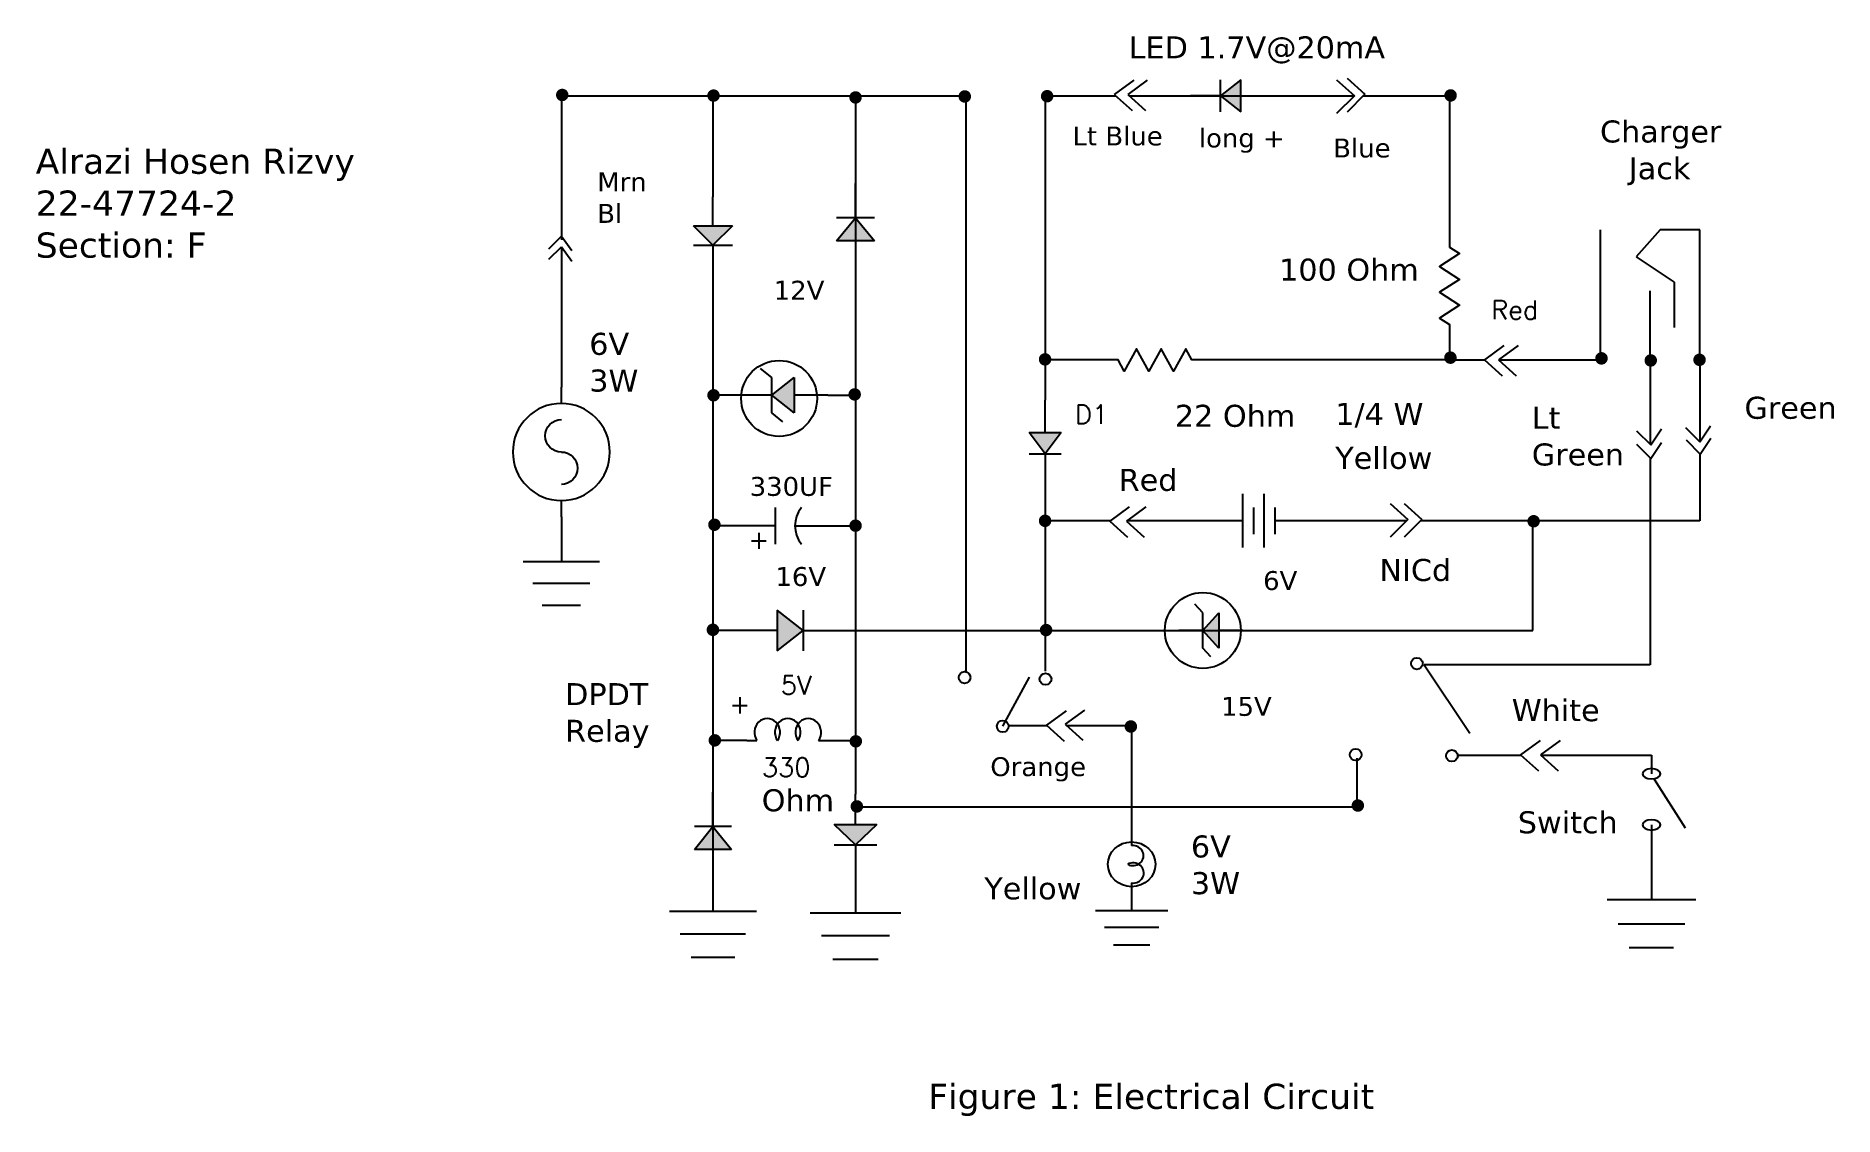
# Model space of a CAD drawing. Header units: millimetres. Extents: x 23 to 2879, y -61 to 1655.
import ezdxf

# ---------------------------------------------------------------- set-up
doc = ezdxf.new("R2010")
doc.units = ezdxf.units.MM
doc.styles.get("Standard").update_dxf_attribs({"font": 'txt.shx', "height": 30})

# ---------------------------------------------------------------- blocks, each defined once
blk = doc.blocks.new('Generator - AC')
at = {"color": 7}
for p, q in [((0, 0), (0.05, 0)), ((0.35, 0), (0.4, 0))]:
    blk.add_line(p, q, dxfattribs=at)
blk.add_circle((0.2, 0), 0.15, dxfattribs=at)
for centre, start, end in [((0.15, 0), 0, 180), ((0.25, 0), 180, 0)]:
    blk.add_arc(centre, 0.05, start, end, dxfattribs=at)
blk = doc.blocks.new('Ground')
at = {"color": 7}
for p, q in [((-0.1, 0), (0.1, 0)), ((0.075, -0.05), (-0.075, -0.05)), ((-0.05, -0.1), (0.05, -0.1))]:
    blk.add_line(p, q, dxfattribs=at)
blk = doc.blocks.new('Diode')
at = {"color": 7}
for p, q in [((0.15, 0.125), (0.25, 0)), ((0.15, -0.125), (0.15, 0.125)), ((0.25, -0.125), (0.25, 0.125)), ((0.15, 0), (0, 0)), ((0.25, 0), (0.15, -0.125)), ((0.25, 0), (0.4, 0))]:
    blk.add_line(p, q, dxfattribs=at)
blk.add_solid([(0.15, -0.125), (0.25, 0), (0.15, 0.125)], dxfattribs=at)
blk = doc.blocks.new('Diode - Zener')
at = {"color": 7}
for p, q in [((0.15, 0.100001), (0.25, 0)), ((0.15, 0), (0.15, 0.100001)), ((0.2, 0.150001), (0.25, 0.100001)), ((0.25, 0.100001), (0.25, -0.099999)), ((0, 0), (0.15, 0)), ((0.25, 0), (0.15, -0.099999)), ((0.15, -0.099999), (0.15, 0)), ((0.25, 0), (0.4, 0)), ((0.25, -0.099999), (0.3, -0.149999))]:
    blk.add_line(p, q, dxfattribs=at)
blk.add_solid([(0.15, -0.099999), (0.25, 0), (0.15, 0.100001)], dxfattribs=at)
blk = doc.blocks.new('Capacitor')
at = {"color": 7}
for p, q in [((0.15, -0.1), (0.15, 0.1)), ((0.15, 0), (0, 0)), ((0.225, 0), (0.4, 0))]:
    blk.add_line(p, q, dxfattribs=at)
blk.add_arc((0.4375, 0), 0.2125, 151.9275, 208.0725, dxfattribs=at)
blk = doc.blocks.new('Inductor')
at = {"color": 7}
for p, q in [((0, 0), (0.05, 0)), ((0.35, 0), (0.4, 0))]:
    blk.add_line(p, q, dxfattribs=at)
for centre in [(0.1, 0.0375), (0.2, 0.0375), (0.3, 0.0375)]:
    blk.add_arc(centre, 0.0625, 323.1301, 216.8699, dxfattribs=at)
blk = doc.blocks.new('Resistor')
at = {"color": 7}
blk.add_lwpolyline([(0, 0), (0.05, 0), (0.075, 0.025), (0.125, -0.025), (0.175, 0.025), (0.225, -0.025), (0.275, 0.025), (0.325, -0.025), (0.35, 0), (0.4, 0)], dxfattribs=at)
blk = doc.blocks.new('Battery')
at = {"color": 7}
for p, q in [((0.175, -0.1), (0.175, 0.1)), ((0.275, -0.1), (0.275, 0.1)), ((0, 0), (0.125, 0)), ((0.125, 0.05), (0.125, -0.05)), ((0.225, 0.05), (0.225, -0.05)), ((0.275, 0), (0.4, 0))]:
    blk.add_line(p, q, dxfattribs=at)
blk = doc.blocks.new('Switch - SPST Open')
at = {"color": 7}
blk.add_line((0.027156, -0.00762), (0.264557, -0.092586), dxfattribs=at)
for centre in [(0, 0), (0.25, 0)]:
    blk.add_circle(centre, 0.025, dxfattribs=at)
blk = doc.blocks.new('Lamp - Incandescent')
at = {"color": 7}
for p, q in [((0, 0), (0.075, 0)), ((0.325, 0), (0.4, 0))]:
    blk.add_line(p, q, dxfattribs=at)
blk.add_circle((0.2, 0), 0.15, dxfattribs=at)
for centre, radius, start, end in [((0.141667, 0.008333), 0.067185, 330.2551, 187.125), ((0.258088, 0.009558), 0.067591, 351.8699, 210.75)]:
    blk.add_arc(centre, radius, start, end, dxfattribs=at)

msp = doc.modelspace()

# ---------------------------------------------------------------- linework, layer by layer
at = {"color": 0}
for p, q in [((1767.2, 1584.9), (1736.1, 1562.3)), ((1788.5, 1584.9), (1757.4, 1562.3)), ((2089.1, 1585.8), (2117.4, 1560.4)), ((2105.7, 1588.2), (2134, 1562.8)), ((857.8, 1560.2), (1500.3, 1560.2)), ((857.8, 1560.2), (857.8, 1331.4)), ((1098.6, 1560.2), (1098.6, 1399.8)), ((1324.9, 1560.2), (1324.9, 1275)), ((1500.3, 1560.2), (1500.3, 710.5)), ((1626.5, 1560.2), (1626.5, 1076.3)), ((1626.5, 1560.2), (1734, 1560.2)), ((1734, 1560.2), (1738.5, 1560.2)), ((1736.1, 1562.3), (1764.4, 1536.9)), ((1757.4, 1562.3), (1785.7, 1536.9)), ((1759.8, 1560.2), (1984.9, 1560.2)), ((1984.9, 1560.2), (2117.6, 1560.2)), ((2117.4, 1560.4), (2089.1, 1532.2)), ((2134, 1562.8), (2105.7, 1534.5)), ((2131.4, 1560.2), (2268.4, 1560.2)), ((2268.4, 1560.2), (2268.4, 1340.5)), ((2508.5, 1140.5), (2508.5, 1347.1)), ((2603, 1347.1), (2564.7, 1304.4)), ((2666, 1347.1), (2603, 1347.1)), ((2666, 1140.5), (2666, 1347.1)), ((838, 1317.3), (857.8, 1337.1)), ((838, 1300.4), (857.8, 1320.2)), ((857.8, 1337.1), (874.7, 1314.5)), ((857.8, 1320.2), (874.7, 1297.6)), ((857.8, 1320.2), (857.8, 1097)), ((2564.7, 1304.4), (2625.5, 1263.9)), ((1098.6, 1276.6), (1098.6, 308.2)), ((1324.9, 1275), (1324.9, 450.6)), ((2625.5, 1263.9), (2625.5, 1191.9)), ((2587.2, 1140.5), (2587.2, 1250.4)), ((2268.4, 1176), (2268.4, 1140.5)), ((2355, 1163.4), (2323.9, 1140.8)), ((2377.5, 1163.4), (2346.4, 1140.8)), ((1722.6, 1140.5), (1626.5, 1140.5)), ((2268.4, 1140.5), (1879, 1140.5)), ((2268.4, 1140.5), (2324.2, 1140.5)), ((2323.9, 1140.8), (2352.1, 1115.4)), ((2346.4, 1140.8), (2374.6, 1115.4)), ((2346.7, 1140.5), (2508.5, 1140.5)), ((2587.2, 1140.5), (2587.2, 1006.4)), ((2666, 1140.5), (2666, 1010.8)), ((1138.5, 1084.5), (1098.6, 1084.5)), ((1281, 1084.5), (1324.9, 1084.5)), ((2588.3, 1005.4), (2605.3, 1030.8)), ((2643.2, 1033.1), (2665.8, 1010.5)), ((2665.8, 1010.5), (2682.8, 1036)), ((2565.7, 1028), (2588.3, 1005.4)), ((2565.7, 1006.4), (2588.3, 983.9)), ((2588.3, 983.9), (2605.3, 1009.3)), ((2644.1, 1013.3), (2666.7, 990.7)), ((2666.7, 990.7), (2683.7, 1016.2)), ((2587.2, 984.9), (2587.2, 886.5)), ((2666, 991.4), (2666, 884.9)), ((1626.5, 940.5), (1626.5, 710.5)), ((857.8, 891.3), (857.8, 820.3)), ((1759.8, 906.8), (1728.7, 884.2)), ((1786.2, 906.8), (1755.2, 884.2)), ((2174.2, 912.4), (2202.4, 887)), ((2202.4, 887), (2174.2, 858.8)), ((2196.2, 912.4), (2224.5, 887)), ((2224.5, 887), (2196.2, 858.8)), ((2587.2, 886.5), (2587.2, 788.2)), ((1135.7, 876.8), (1098.6, 876.8)), ((1301.3, 876.8), (1324.9, 876.8)), ((1729.6, 884.9), (1626.5, 884.9)), ((1728.7, 884.2), (1757, 858.8)), ((1755.2, 884.2), (1783.4, 858.8)), ((1897.5, 884.9), (1756.1, 884.9)), ((2200.3, 884.9), (2033.4, 884.9)), ((2666, 884.9), (2222.3, 884.9)), ((2400.6, 710.5), (2400.6, 884.9)), ((2587.2, 788.2), (2587.2, 655.8)), ((1138.5, 710.5), (1098.6, 710.5)), ((1304, 710.5), (1324.9, 710.5)), ((1324.9, 710.5), (1940.4, 710.5)), ((1500.3, 710.5), (1500.3, 645.8)), ((1626.5, 710.5), (1626.5, 645.8)), ((1940.4, 710.5), (2400.6, 710.5)), ((2587.2, 655.8), (2228.3, 655.8)), ((1659.4, 582.7), (1628.3, 560.1)), ((1688.8, 584), (1657.8, 561.4)), ((1567.8, 559.6), (1628.8, 559.6)), ((1628.3, 560.1), (1656.5, 534.7)), ((1657.8, 561.4), (1686, 536)), ((1659.8, 559.6), (1763.6, 559.6)), ((1763.6, 559.6), (1763.6, 386.4)), ((1152.2, 535.5), (1098.6, 535.5)), ((1282.6, 535.5), (1324.9, 535.5)), ((2412.5, 535.6), (2381.4, 513)), ((2444, 535.6), (2412.9, 513)), ((2121.6, 430.3), (2121.6, 507.8)), ((2121.6, 507.8), (2121.6, 504.2)), ((2280.1, 512.4), (2382.1, 512.4)), ((2381.4, 513), (2409.7, 487.6)), ((2412.9, 513), (2441.2, 487.6)), ((2413.6, 512.4), (2589.2, 512.4)), ((2589.2, 512.4), (2589.2, 482.8)), ((1324.9, 430.3), (2121.6, 430.3)), ((2589.2, 401.5), (2589.2, 401.5)), ((2589.2, 401.5), (2589.2, 282.4)), ((1324.9, 321.3), (1324.9, 261.7)), ((1098.6, 308.2), (1098.6, 264.4)), ((1763.6, 291.4), (1763.6, 265.6))]:
    msp.add_line(p, q, dxfattribs=at)
for p, q in [((252.3, 1470.2), (252.3, 1470.2)), ((1558.9, 558.2), (1601.2, 636.5)), ((1601.2, 636.5), (1601.2, 636.5)), ((2228.3, 655.8), (2300.5, 547.3))]:
    msp.add_line(p, q)
at = {"color": 0, "const_width": 9.78}
for points in [[(854.2, 1561.6, 1), (864.2, 1561.6, 1)], [(2265.2, 1560.9, 1), (2275.2, 1560.9, 1)], [(1094.5, 1560.6, 1), (1104.5, 1560.6, 1)], [(1320.1, 1557.7, 1), (1330.1, 1557.7, 1)], [(1493.5, 1559.2, 1), (1503.6, 1559.2, 1)], [(1624.4, 1559.6, 1), (1634.4, 1559.6, 1)], [(1621.1, 1141.4, 1), (1631.1, 1141.4, 1)], [(2264.9, 1144.1, 1), (2274.9, 1144.1, 1)], [(2504.8, 1143, 1), (2514.9, 1143, 1)], [(2583.1, 1139.7, 1), (2593.1, 1139.7, 1)], [(2660.6, 1140.7, 1), (2670.6, 1140.7, 1)], [(1094.5, 1084.3, 1), (1104.5, 1084.3, 1)], [(1318.7, 1085.7, 1), (1328.7, 1085.7, 1)], [(1095.9, 878.6, 1), (1105.9, 878.6, 1)], [(1320.1, 877.1, 1), (1330.1, 877.1, 1)], [(1621.1, 884.8, 1), (1631.1, 884.8, 1)], [(2397.1, 884.1, 1), (2407.1, 884.1, 1)], [(1093.5, 711.6, 1), (1103.6, 711.6, 1)], [(1622.7, 711.2, 1), (1632.7, 711.2, 1)], [(1096.6, 535.9, 1), (1106.6, 535.9, 1)], [(1320.5, 534.4, 1), (1330.5, 534.4, 1)], [(1757.3, 557.9, 1), (1767.4, 557.9, 1)], [(1322.1, 430.9, 1), (1332.2, 430.9, 1)], [(2117.9, 432.3, 1), (2127.9, 432.3, 1)]]:
    msp.add_lwpolyline(points, format="xyb", close=True, dxfattribs=at)
for centre in [(1203.7, 1079.3), (1876.7, 710.5)]:
    msp.add_circle(centre, 60.3)
at = {"color": 0}
for centre in [(2216.6, 658), (1498.3, 635.8), (1626.8, 633.3), (1558.9, 558.2), (2119.4, 513.1), (2272.2, 511.4)]:
    msp.add_circle(centre, 9.29, dxfattribs=at)

# ---------------------------------------------------------------- block references
for name, p, xscale, yscale, zscale in [('Diode', (1984.9, 1560.2), -319.8549073905724, 203.9806674877771, 319.8549073905724), ('Resistor', (1879, 1140.5), -391.1639526446288, 709.0260898302804, 391.1639526446288), ('Battery', (2033.4, 884.9), -339.6326958541213, 425.6472688028125, 339.6326958541213), ('Capacitor', (1135.7, 876.8), 413.8624443272511, 290.3101249649644, 413.8624443272511), ('Ground', (857.8, 820.3), 604.8315976015456, 697.5814001355093, 604.8315976015456), ('Diode', (1138.5, 710.5), 413.8624443272511, -260.1836034873222, 413.8624443272511), ('Inductor', (1152.2, 535.5), 326.156499988414, 350.5631679202502, 326.156499988414), ('Ground', (1098.6, 264.4), 692.2116299036388, 731.2528614008297, 692.2116299036388), ('Ground', (1324.9, 261.7), 720.8332689915442, 733.9916379363822, 720.8332689915442), ('Ground', (1763.6, 265.6), 574.455561475781, 544.3039016773128, 574.455561475781), ('Ground', (2589.2, 282.4), -704.293398692942, 760.3874777905462, 704.293398692942)]:
    msp.add_blockref(name, p, dxfattribs=dict(at, xscale=xscale, yscale=yscale, zscale=zscale))
for name, p, xscale, yscale, zscale, rotation in [('Diode', (1098.6, 1399.8), 307.8445170771611, 249.0223298272695, 307.8445170771611, 270), ('Diode', (1324.9, 1275), 364.5278506366558, 241.0121799865155, 364.5278506366558, 90), ('Resistor', (2268.4, 1340.5), 411.1381122651492, 640.850507410204, 411.1381122651492, 270), ('Diode - Zener', (1281, 1084.5), 356.3054183548902, 282.0937994409942, 356.3054183548902, 180), ('Generator - AC', (857.8, 891.3), 514.3894880926528, -514.0073485426606, 514.3894880926528, 89.99999999999997), ('Diode', (1626.5, 1076.3), 339.6844985711759, 203.3118254060482, 339.6844985711759, 270), ('Diode - Zener', (1940.4, 710.5), 254.8262622710554, 280.1275815625468, 254.8262622710554, 180), ('Switch - SPST Open', (2589.2, 482.8), -325.19056776859, 576.4670428845197, 325.19056776859, 90), ('Diode', (1098.6, 308.2), 363.3143191546351, 235.5346269154106, 363.3143191546351, 90), ('Diode', (1324.9, 450.6), 323.4156892278261, 271.1387014641582, 323.4156892278261, 270), ('Lamp - Incandescent', (1763.6, 386.4), 237.5377311973953, 251.5295731119122, 237.5377311973953, 270)]:
    msp.add_blockref(name, p, dxfattribs=dict(at, xscale=xscale, yscale=yscale, zscale=zscale, rotation=rotation))

# ---------------------------------------------------------------- texts
for s, p in [('Red', (2334.7, 1205.1)), ('D1', (1673.6, 1038.9)), ('+', (1154.6, 840.1)), ('5V', (1206.4, 608.7)), ('+', (1124.7, 578.7)), ('330', (1176.4, 477.9))]:
    msp.add_text(s, height=30, dxfattribs=at).set_placement(p)
at = {"attachment_point": 1}
for s, insert, char_height in [('{\\fVerdana|b0|i0|c0|p34;LED 1.7V@20mA}', (1758.9, 1654.8), 35), ('{\\fVerdana|b0|i0|c0|p34;Charger\\P   Jack}', (2507.5, 1521.1), 35), ('{\\fVerdana|b0|i0|c0|p34;Lt Blue}', (1669.7, 1511.4), 30), ('{\\fVerdana|b0|i0|c0|p34;long +}', (1870.4, 1508.2), 30), ('{\\fVerdana|b0|i0|c0|p34;Blue}', (2083.8, 1492.3), 30), ('{\\fVerdana|b0|i0|c0|p34;\\C4;Alrazi Hosen Rizvy\\P22-47724-2\\PSection: F}', (22.9, 1476.4), 40), ('{\\fVerdana|b0|i0|c0|p34;100 Ohm}', (1997.8, 1301.5), 35), ('{\\fVerdana|b0|i0|c0|p34;12V}', (1195.1, 1266.3), 30), ('{\\fVerdana|b0|i0|c0|p34;6V\\P3W}', (902.1, 1183.6), 35), ('{\\fVerdana|b0|i0|c0|p34;22 Ohm}', (1832.2, 1069.2), 35), ('{\\fVerdana|b0|i0|c0|p34;1/4 W}', (2087, 1072.2), 35), ('{\\fVerdana|b0|i0|c0|p34;Lt\\PGreen}', (2399.2, 1066.1), 35), ('{\\fVerdana|b0|i0|c0|p34;Green}', (2736.9, 1082), 35), ('{\\fVerdana|b0|i0|c0|p34;Yellow}', (2087, 1002.4), 35), ('{\\fVerdana|b0|i0|c0|p34;330UF}', (1156.9, 954.5), 30), ('{\\fVerdana|b0|i0|c0|p34;Red}', (1743, 967.4), 35), ('{\\fVerdana|b0|i0|c0|p34;6V}', (1972.4, 804.9), 30), ('{\\fVerdana|b0|i0|c0|p34;NICd}', (2157.1, 824.2), 35), ('{\\fVerdana|b0|i0|c0|p34;DPDT\\PRelay}', (863.8, 626.9), 35), ('{\\fVerdana|b0|i0|c0|p34;15V}', (1905.6, 604.9), 30), ('{\\fVerdana|b0|i0|c0|p34;White}', (2367.4, 601.4), 35), ('{\\fVerdana|b0|i0|c0|p34;Orange}', (1539.1, 509.1), 30), ('{\\fVerdana|b0|i0|c0|p34;Ohm}', (1176, 458.2), 35), ('{\\fVerdana|b0|i0|c0|p34;Switch}', (2376.9, 423.2), 35), ('{\\fVerdana|b0|i0|c0|p34;6V\\P3W}', (1857.7, 384.8), 35), ('{\\fVerdana|b0|i0|c0|p34;Yellow}', (1529.6, 318.2), 35), ('{\\fVerdana|b0|i0|c0|p34;Figure 1: Electrical Circuit}', (1440.4, -9.8), 40)]:
    msp.add_mtext(s, dxfattribs=dict(at, insert=insert, char_height=char_height))
at = {"char_height": 30, "attachment_point": 1}
for s, insert, width in [('{\\fVerdana|b0|i0|c0|p34;Mrn Bl}', (914.8, 1438.4), 28.668), ('{\\fVerdana|b0|i0|c0|p34;16V}', (1197.8, 811.3), 13.229)]:
    msp.add_mtext(s, dxfattribs=dict(at, insert=insert, width=width))

doc.saveas('drawing.dxf')
